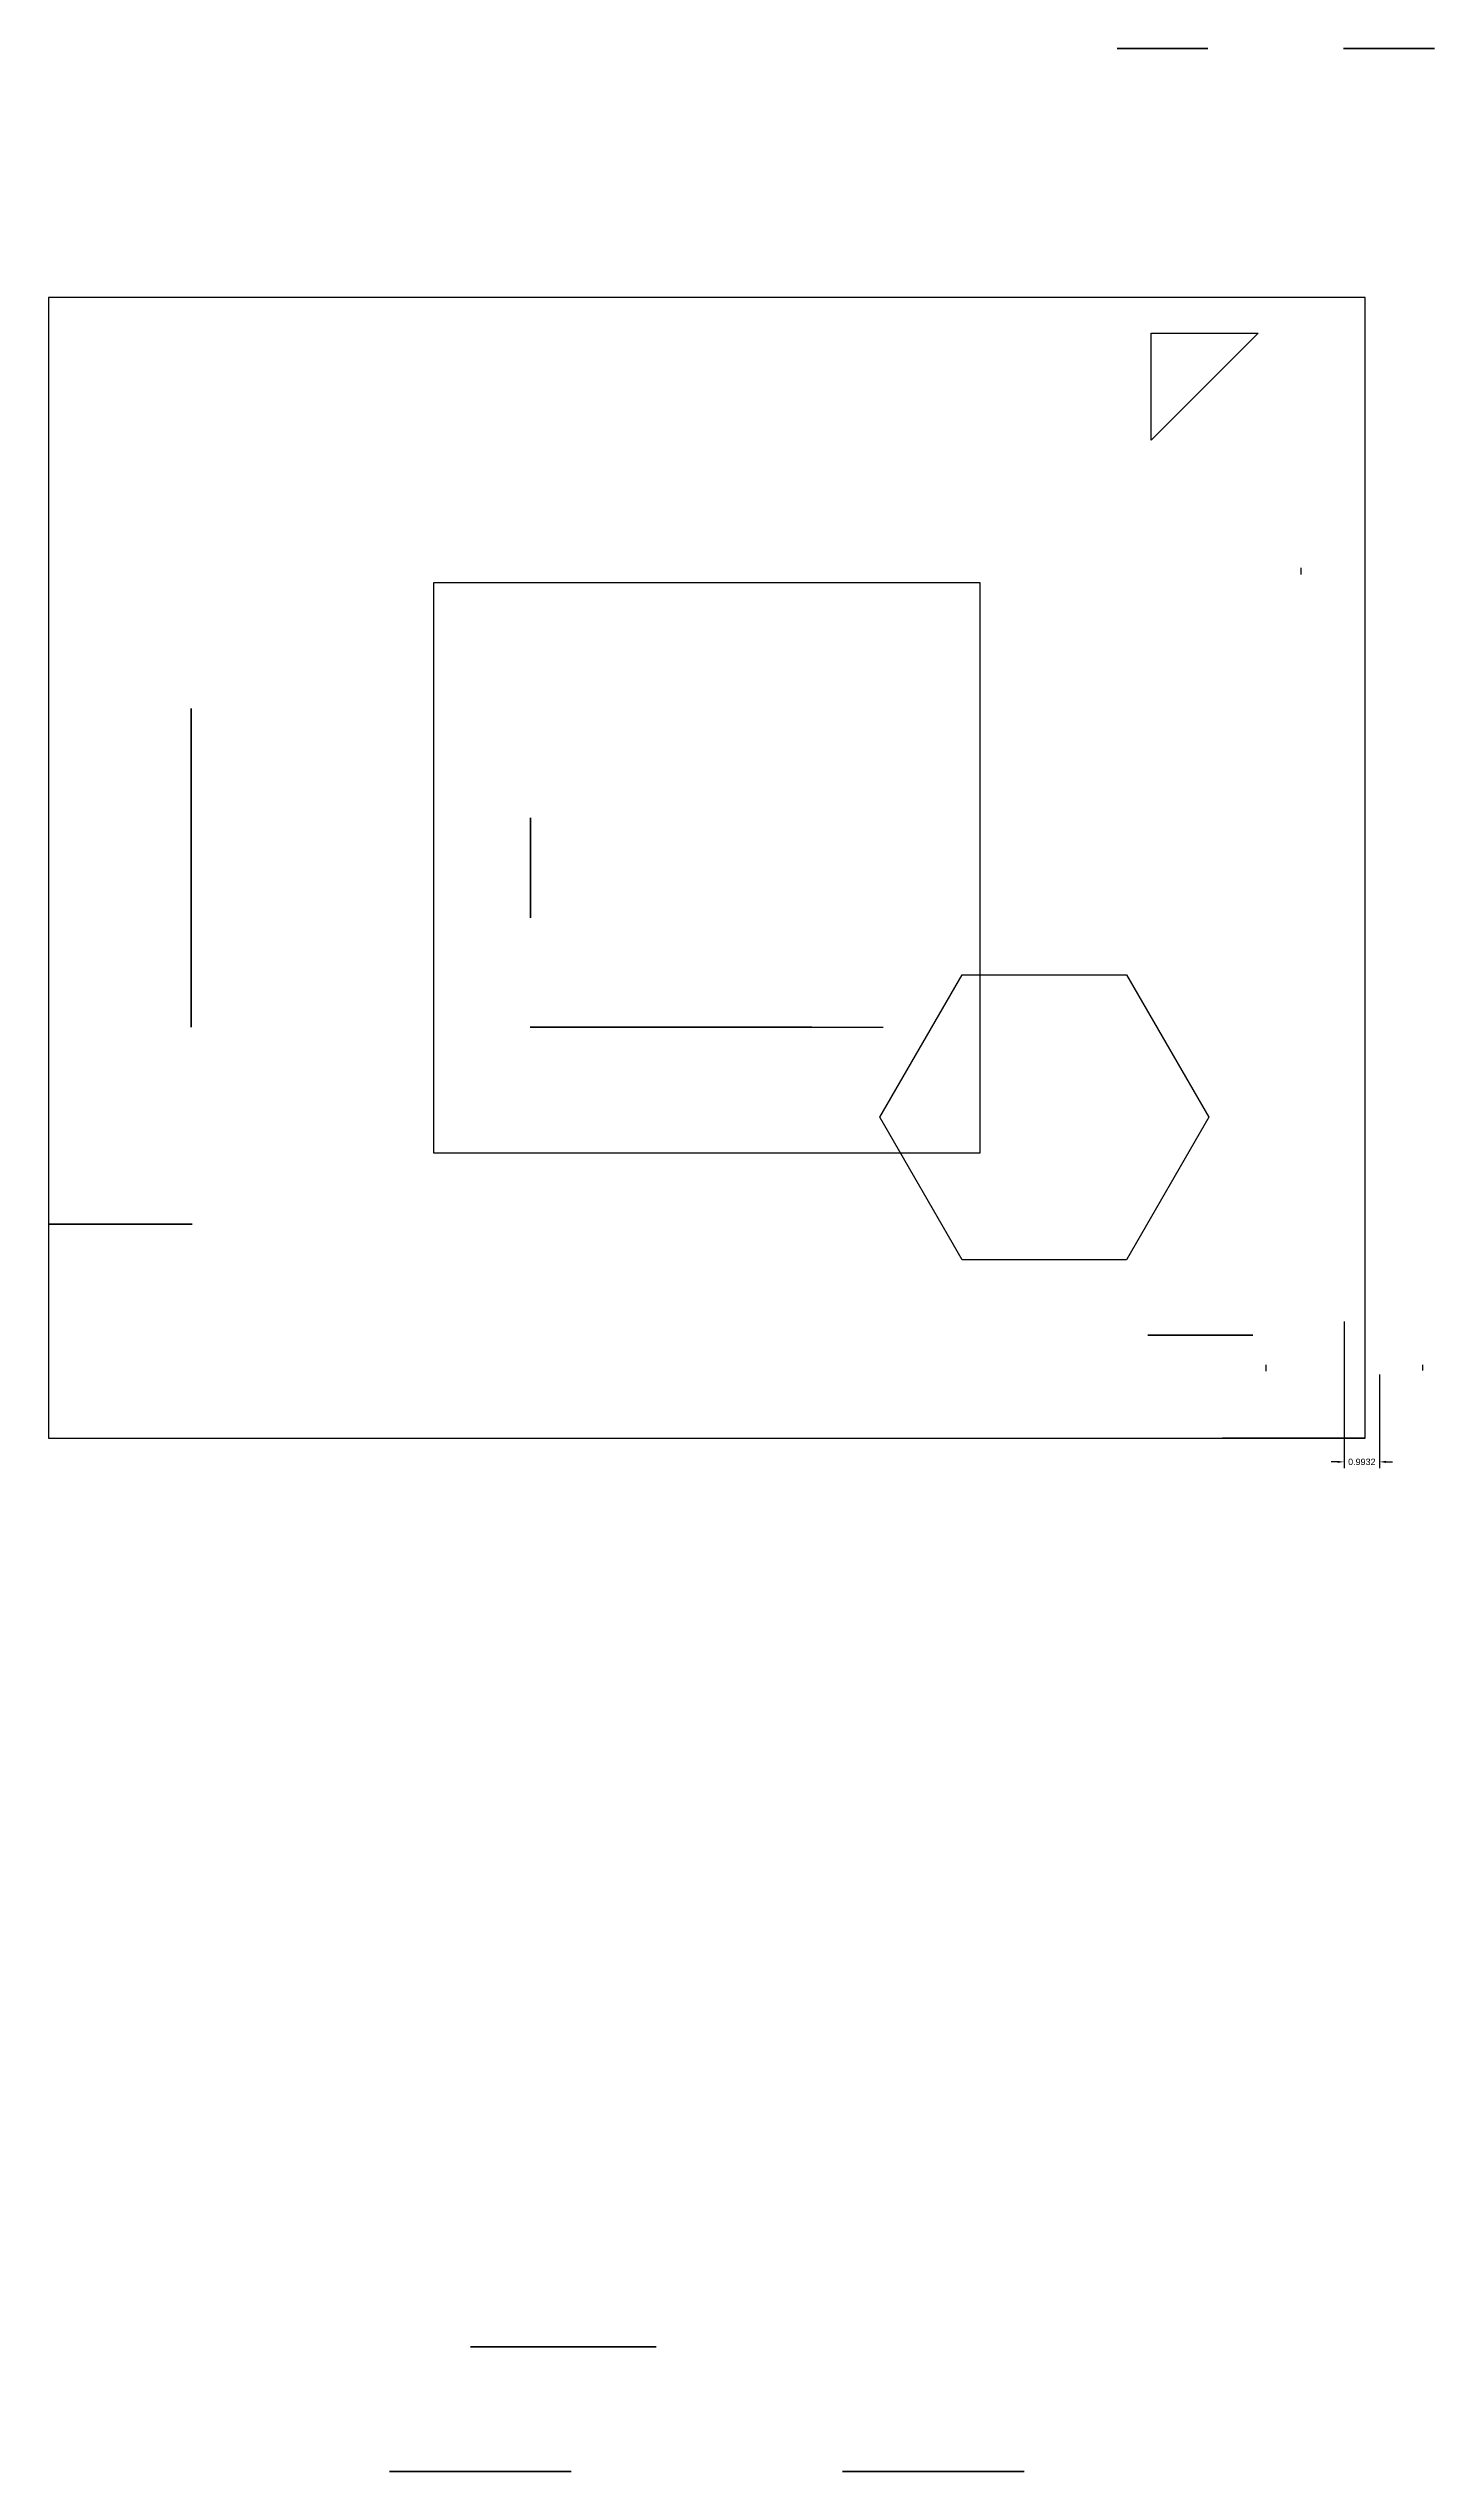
# Model space of a CAD drawing. Header units: millimetres. Extents: x -1019 to 12, y -26 to 109.
# Drawn here: x -107 to -68.2, y -25.8 to 42.2 of the extents above; entities that cross this region are included whole.
import ezdxf

# ---------------------------------------------------------------- set-up
doc = ezdxf.new("R2010")
doc.units = ezdxf.units.MM
doc.header["$MEASUREMENT"] = 0
doc.styles.get("Standard").update_dxf_attribs({"font": 'Arial.ttf'})
doc.dimstyles.get("Standard").update_dxf_attribs({"dimtxt": 0.18, "dimasz": 0.18, "dimexe": 0.18, "dimexo": 0.0625, "dimgap": 0.09, "dimtad": 0, "dimtih": 1, "dimtoh": 1, "dimdec": 4, "dimzin": 0, "dimdsep": 46, "dimtxsty": 'Standard', "dimcen": 0.09, "dimadec": 0, "dimazin": 0, "dimtfac": 1, "dimtdec": 4, "dimtofl": 0, "dimtmove": 0, "dimatfit": 3, "dimfxl": 1, "dimtolj": 1, "dimtzin": 0, "dimarcsym": 0})

# ---------------------------------------------------------------- blocks, each defined once
blk = doc.blocks.new('*D14')
at = {"color": 0, "lineweight": -2, "transparency": 16777216}
for p, q in [((-70.698, 6.43), (-70.698, 2.315)), ((-69.705, 4.948), (-69.705, 2.315)), ((-70.878, 2.495), (-71.058, 2.495)), ((-69.525, 2.495), (-69.345, 2.495))]:
    blk.add_line(p, q, dxfattribs=at)
at = {"color": 0, "transparency": 16777216}
for points in [[(-70.878, 2.525), (-70.878, 2.465), (-70.698, 2.495)], [(-69.525, 2.525), (-69.525, 2.465), (-69.705, 2.495)]]:
    blk.add_solid(points, dxfattribs=at)
at = {"layer": 'Defpoints', "color": 0, "transparency": 16777216}
for p in [(-70.698, 6.493), (-69.705, 5.01), (-69.705, 2.495)]:
    blk.add_point(p, dxfattribs=at)
at = {"color": 0, "transparency": 16777216, "insert": (-70.201, 2.495), "char_height": 0.18, "attachment_point": 5}
blk.add_mtext('\\A1;0.9932', dxfattribs=at)

msp = doc.modelspace()

# ---------------------------------------------------------------- linework, layer by layer
for p, q in [((-76.10894, 31.1641, -25.95495), (-76.10894, 34.1641, -25.95495)), ((-76.10894, 34.1641, -25.95495), (-73.10894, 34.1641, -25.95495)), ((-73.10894, 34.1641, -25.95495), (-76.10894, 31.1641, -25.95495)), ((-71.91403, 27.58082, 1), (-71.91403, 27.39595, 1)), ((-103.04682, 22.9981, -60.69749), (-103.04682, 23.6371, -60.01609)), ((-103.04682, 23.6371, -60.01609), (-103.04682, 23.6371, -70.62455)), ((-103.04682, 23.6371, -70.62455), (-103.04682, 22.9981, -69.94315)), ((-103.04682, 15.3301, -60.69749), (-103.04682, 22.9981, -60.69749)), ((-103.04682, 22.9981, -69.94315), (-103.04682, 15.3301, -69.94315)), ((-103.04682, 15.3301, -60.69749), (-103.04682, 22.9981, -60.69749)), ((-103.04682, 14.6911, -60.01609), (-103.04682, 15.3301, -60.69749)), ((-103.04682, 15.3301, -69.94315), (-103.04682, 14.6911, -70.62455)), ((-103.04682, 14.6911, -60.01609), (-103.04682, 15.3301, -60.69749)), ((-72.89594, 5.22117, 1), (-72.89594, 5.0363, 1)), ((-68.50007, 5.22117, 1), (-68.50007, 5.22117, 1)), ((-68.50007, 5.22117, 1), (-68.50007, 5.06049, 1))]:
    msp.add_line(p, q)
at = {"extrusion": (-1.22465e-16, -1, -6.95455e-110)}
for p, q in [((-91.63188, 14.6911, -61.92272), (-93.53058, 14.6911, -61.92272)), ((-93.53058, 14.6911, -61.92272), (-93.52388, 14.6911, -70.62455)), ((-93.52388, 14.6911, -70.62455), (-83.63188, 14.6911, -70.62455)), ((-85.63188, 14.6911, -67.42272), (-91.63188, 14.6911, -67.42272)), ((-91.63188, 14.6911, -67.42272), (-91.63188, 14.6911, -61.92272))]:
    msp.add_line(p, q, dxfattribs=at)
at = {"extrusion": (-5.82078e-11, -1, 4.35463e-22)}
for points, elevation in [([(-77.06768, 101.46955), (-75.79268, 102.20567), (-74.51768, 101.46955), (-74.51768, 99.9973), (-75.79268, 99.26118), (-77.06768, 99.9973)], -42.15562), ([(-97.48372, -63.75776), (-94.93372, -62.28551), (-92.38372, -63.75776), (-92.38372, -66.70224), (-94.93372, -68.17448), (-97.48372, -66.70224)], 25.8359)]:
    msp.add_lwpolyline(points, close=True, dxfattribs=dict(at, elevation=elevation))
at = {"extrusion": (0, -1, 0)}
for points, elevation in [([(-68.16184, 101.46955), (-69.43684, 102.20567), (-70.71184, 101.46955), (-70.71184, 99.9973), (-69.43684, 99.26118), (-68.16184, 99.9973)], -42.15562), ([(-90.10863, -63.75776), (-92.65863, -62.28551), (-95.20863, -63.75776), (-95.20863, -66.70224), (-92.65863, -68.17448), (-90.10863, -66.70224)], 22.3359), ([(-89.99918, -63.75776), (-92.54918, -62.28551), (-95.09918, -63.75776), (-95.09918, -66.70224), (-92.54918, -68.17448), (-89.99918, -66.70224)], 22.3359), ([(-79.67205, -63.75776), (-82.22205, -62.28551), (-84.77205, -63.75776), (-84.77205, -66.70224), (-82.22205, -68.17448), (-79.67205, -66.70224)], 25.8359)]:
    msp.add_lwpolyline(points, close=True, dxfattribs=dict(at, elevation=elevation))
at = {"extrusion": (4.25844e-126, 6.95455e-110, -1), "elevation": 25.95495}
msp.add_lwpolyline([(70.10894, 35.1641), (107.04682, 35.1641), (107.04682, 3.1641), (70.10894, 3.1641)], close=True, dxfattribs=at)
at = {"elevation": -74.56597}
msp.add_lwpolyline([(-96.24588, 11.1641), (-80.90988, 11.1641), (-80.90988, 27.1641), (-96.24588, 27.1641)], close=True, dxfattribs=at)
at = {"extrusion": (4.5107e-15, -3.74007e-30, -1), "elevation": 48.68569}
msp.add_lwpolyline([(81.41834, 8.1641), (83.72774, 12.1641), (81.41834, 16.1641), (76.79954, 16.1641), (74.49014, 12.1641), (76.79954, 8.1641)], close=True, dxfattribs=at)
at = {"extrusion": (-4.23423e-14, -1, -7.40316e-29), "elevation": -6.04934}
msp.add_lwpolyline([(-73.25751, -1.50596), (-73.99363, -2.78096), (-75.46587, -2.78096), (-76.202, -1.50596), (-75.46587, -0.23096), (-73.99363, -0.23096)], close=True, dxfattribs=at)
at = {"extrusion": (-1, 1.22465e-16, 1.2326e-32)}
msp.add_circle((-19.1641, -66.78592, 93.52388), 1.4, dxfattribs=at)
at = {"extrusion": (0, -1, 0)}
for centre, radius in [((-105.0137, -27.95467, -9.1641), 2), ((-72.10894, -27.95467, -3.1641), 1.99997)]:
    msp.add_circle(centre, radius, dxfattribs=at)

# ---------------------------------------------------------------- dimensions: what is measured, and where the dimension line sits
dim = msp.add_linear_dim(base=(-69.7048, 2.49492, 1.5), p1=(-70.698, 6.49254, 1.5), p2=(-69.7048, 5.01049, 1.5), dimstyle='Standard')
dim.commit()
dim.dimension.update_dxf_attribs({"geometry": '*D14', "text_midpoint": (-70.2014, 2.49492, 1.5)})

doc.saveas('drawing.dxf')
